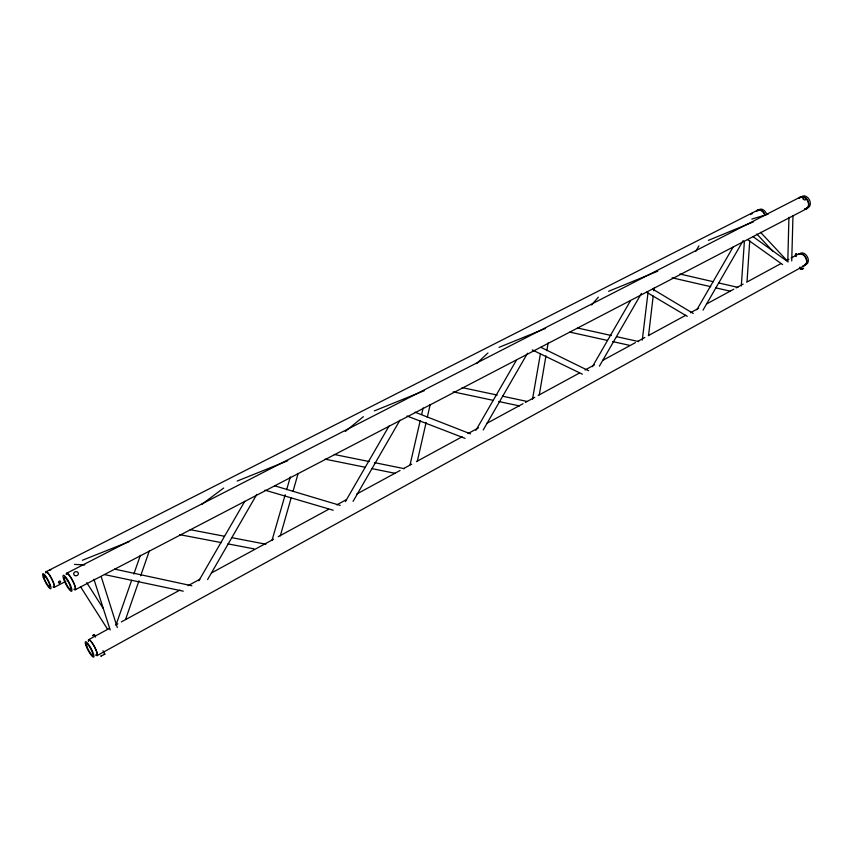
<?xml version="1.0" encoding="UTF-8"?>
<svg xmlns="http://www.w3.org/2000/svg" width="853" height="853" viewBox="0 0 853 853"><rect width="100%" height="100%" fill="white"/><g stroke="black" fill="none" stroke-linecap="round" stroke-linejoin="round"><path stroke-width="1.28" d="M787.799 261.082L788.929 217.302M791.733 260.943L792.97 215.82M747.057 281.298L749.744 240.706M741.3 285.947L744.381 241.463M648.547 335.538L653.195 296.023M653.814 290.756L654.123 288.122M642.277 340.166L647.992 292.782M539.309 394.726L545.952 355.861M546.837 350.679L548.17 342.906M532.507 399.204L540.397 353.899M417.32 461.249L426.116 422.48M427.289 417.32L430.221 404.397M410.058 464.778L420.166 420.86M421.659 414.409L423.141 407.947M280.306 535.887L291.204 497.694M293.027 491.328L298.102 473.511M271.958 540.557L285.19 494.74M286.661 489.654L290.329 476.923M125.572 619.427L138.975 580.765M140.702 575.775L149.35 550.835M116.371 623.895L131.65 580.264M133.836 574.026L140.382 555.324M102.978 650.743L104.855 654.155L100.846 656.256L101.336 655.584M94.193 634.813C89.853 637.799 95.387 631.945 95.44 637.084M800.722 269.399C807.908 265.496 799.25 272.885 799.911 267.053M198.866 580.744L244.768 501.297M207.588 579.582L256.806 494.388M345.401 501.575L389.032 426.042M353.057 501.383L399.982 420.145M475.889 430.328L516.246 360.478M483.203 429.965L527.527 353.249M592.377 366.705L630.378 300.928M599.403 366.15L641.403 293.464M696.858 309.767L733.047 247.135M703.021 310.129L743.187 240.599M695.707 251.464L698.938 245.899M795.486 254.183C799.218 252.733 792.895 254.525 796.297 256.518M591.545 305.022L598.358 297.153M476.582 363.591L487.948 352.971M345.305 431.447L363.378 416.669M201.585 504.496L223.667 488.044M97.274 655.53L805.211 265.208M88.531 639.739L109.61 628.288M115.464 625.11L117.81 623.831M121.318 621.922L179.876 590.116M188.076 585.659L199.783 579.294M211.491 572.939L273.568 539.213M278.249 536.676L328.608 509.316M336.807 504.859L346.169 499.773M356.714 494.047L400.046 470.504M403.554 468.596L411.754 464.139M416.435 461.601L462.113 436.789M467.966 433.601L478.512 427.875M486.7 423.429L523.006 403.704M525.352 402.435L534.724 397.338M538.232 395.429L579.219 373.166M585.073 369.978L594.445 364.892M602.644 360.435L635.432 342.629M637.777 341.349L644.804 337.532M648.312 335.624L685.791 315.269M690.472 312.72L698.671 308.274M706.87 303.817L733.804 289.188M736.15 287.909L743.176 284.092M746.684 282.183L780.655 263.737M786.509 260.549L788.844 259.28M791.189 258.011L798.216 254.194A6.536 4.596 60.4 0 1 806.266 258.544A6.536 4.596 60.4 0 1 802.865 265.784M75.427 589.647L807.109 208.484M53.984 587.461L65.82 581.362M66.854 573.163L801.063 196.67M46.265 571.638L758.146 209.913M708.374 240.354L753.53 221.812M608.573 291.31L657.738 271.201M499.048 347.352L545.547 328.426M374.371 410.879L424.41 390.631M237.177 481.06L287.77 460.727M82.368 560.282L129.208 541.602M103.799 654.294L104.855 654.155M751.781 219.104L768.137 214.167M74.51 564.398L84.788 564.921M190.198 529.681L224.136 536.196M231.973 537.699L265.912 544.214M179.588 534.628L221.385 542.625M227.922 543.873L254.045 548.863M334.227 454.468L369.21 461.558M374.392 462.614L404.194 468.66M325.132 459.159L365.319 467.284M371.801 468.596L395.142 473.319M104.61 574.613L183.288 591.182M462.177 387.614L497.256 395.078M502.449 396.187L527.133 401.443M453.199 391.858L493.482 400.398M498.685 401.507L519.477 405.921M114.633 569.122L191.85 585.766M577.662 328.032L611.42 335.528M616.612 336.679L638.694 341.584M569.804 332.105L607.443 340.432M612.625 341.584L629.503 345.326M679.884 274.005L713.407 281.735M718.557 282.919L737.898 287.376M672.068 277.79L710.73 286.683M715.88 287.866L730.061 291.129M264.984 490.166L333.214 510.233M274.602 485.784L340.176 505.402M407.03 416.008L465.088 438.357M415.038 412.202L470.515 433.857M532.208 349.89L582.386 374.19M540.973 347.363L588.655 370.735M646.531 292.195L687.262 316.356M652.598 289.06L693.222 313.435M747.559 239.576L782.596 264.579M753.231 236.782L788.161 261.967M760.556 232.315L786.594 260.186M756.792 233.989L772.925 251.294M86.761 582.674L103.192 608.413M80.513 586.704L107.627 629.333M93.937 579.304L110.186 630.026M101.262 576.82L117.309 627.52M66.267 574.197A9.362 1.941 62.5 0 1 72.665 580.637A9.362 1.941 62.5 0 1 74.232 589.508M799.069 198.216A6.696 4.83 62.9 0 1 807.834 200.658A6.696 4.83 62.9 0 1 804.699 209.198M66.459 574.485A8.988 1.866 62.5 0 1 72.59 580.669A8.988 1.866 62.5 0 1 74.104 589.188M45.934 572.896A8.519 1.674 62.6 0 1 51.596 578.739A8.519 1.674 62.6 0 1 53.185 586.832M45.763 572.619A8.871 1.749 62.6 0 1 51.66 578.707A8.871 1.749 62.6 0 1 53.312 587.131M756.323 211.373A6.44 4.468 63.3 0 1 760.631 210.051A6.44 4.468 63.3 0 1 764.864 214.551M88.552 640.699A8.69 1.738 62 0 1 94.64 647.171A8.69 1.738 62 0 1 95.931 654.901M88.509 641.573A9.052 1.813 62 0 1 91.047 641.381A9.052 1.813 62 0 1 96.677 651.553A9.052 1.813 62 0 1 96.058 655.211M799.261 254.322A6.259 4.414 60.4 0 1 807.46 256.913A6.259 4.414 60.4 0 1 804.528 264.601M758.221 210.67A6.174 4.286 63.3 0 1 762.358 209.401A6.174 4.286 63.3 0 1 766.42 213.719M801.01 197.501A6.419 4.638 62.9 0 1 809.422 199.837A6.419 4.638 62.9 0 1 806.405 208.036M805.893 208.804A6.419 4.628 62.9 0 1 804.656 208.942M799.25 198.408A6.419 4.628 62.9 0 1 806.767 199.335A6.419 4.628 62.9 0 1 806.97 208.26M798.355 254.418A6.27 4.404 60.4 0 1 799.4 253.927M800.604 253.831A6.27 4.404 60.4 0 1 806.341 259.355A6.27 4.404 60.4 0 1 804.016 265.464M756.494 211.555A6.174 4.286 63.3 0 1 760.62 210.286A6.174 4.286 63.3 0 1 764.693 214.604M49.751 570.188A2.228 1.663 -38 0 1 50.807 569.911M751.408 213.623A1.567 0.917 -67.4 0 1 752.57 213.676M750.768 214.593A1.567 0.917 -67.4 0 1 751.152 213.89M64.593 580.125A6.749 1.386 62.5 0 0 70.394 589.316A6.749 1.386 62.5 0 0 67.44 580.456A6.749 1.386 62.5 0 0 64.593 580.125M63.634 579.059A8.999 1.845 62.5 0 0 71.364 591.321A8.999 1.845 62.5 0 0 67.44 579.507A8.999 1.845 62.5 0 0 63.634 579.059M74.808 575.519A2.367 2.058 -9.3 0 0 78.391 573.664A2.367 2.058 -9.3 0 0 74.915 571.947A2.367 2.058 -9.3 0 0 74.808 575.519M43.279 577.225A8.53 1.663 62.6 0 0 50.54 588.837A8.53 1.663 62.6 0 0 46.702 577.641A8.53 1.663 62.6 0 0 43.279 577.225M44.164 578.238A6.397 1.248 62.6 0 0 49.613 586.939A6.397 1.248 62.6 0 0 46.723 578.526A6.397 1.248 62.6 0 0 44.164 578.238M86.75 646.158A6.525 1.29 62 0 0 92.412 655.211A6.525 1.29 62 0 0 89.65 646.937A6.525 1.29 62 0 0 86.75 646.158M85.79 645.06A8.701 1.727 62 0 0 93.35 657.13A8.701 1.727 62 0 0 89.682 646.105A8.701 1.727 62 0 0 85.79 645.06M59.273 582.951A1.13 0.832 -38.4 0 0 60.52 581.479A1.13 0.832 -38.4 0 0 58.804 581.533A1.13 0.832 -38.4 0 0 59.273 582.951M803.174 198.92A1.631 1.088 30.1 0 0 805.797 199.623A1.631 1.088 30.1 0 0 804.464 197.501A1.631 1.088 30.1 0 0 803.174 198.92"/></g></svg>
